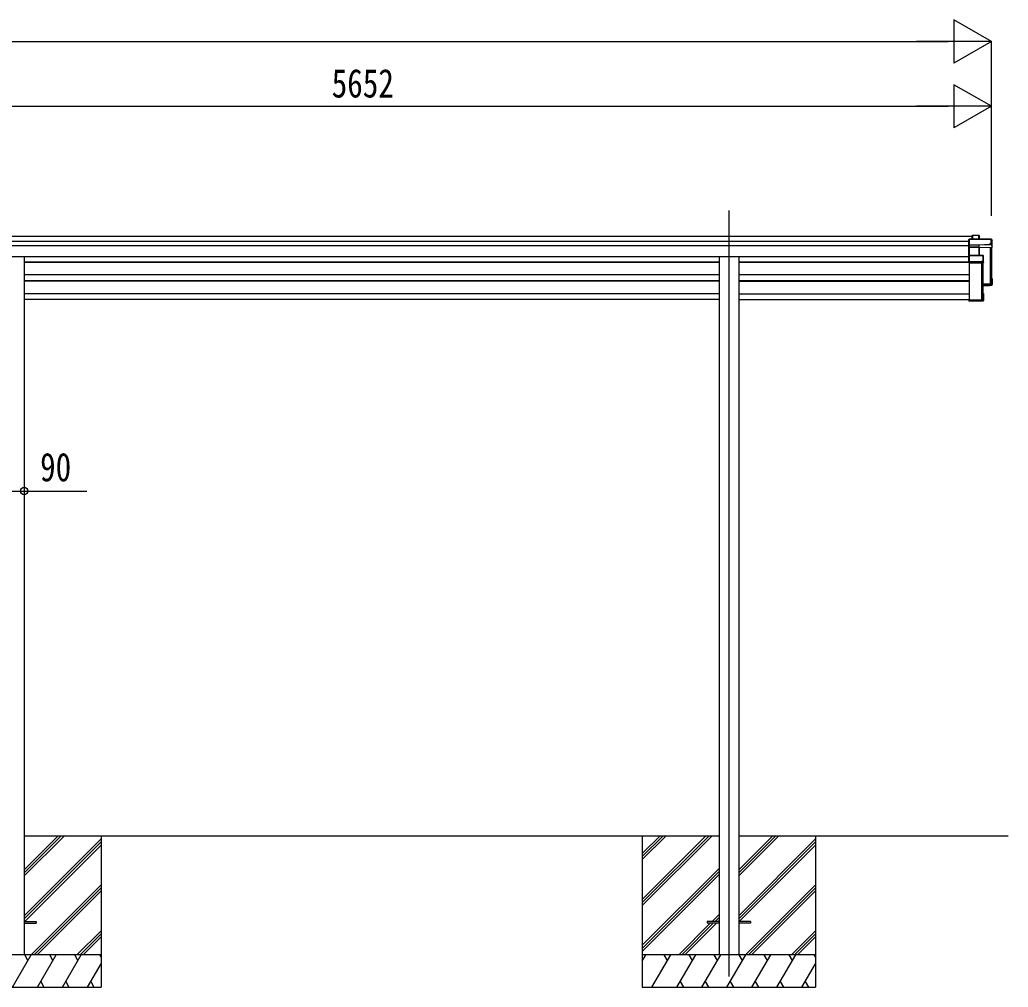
# Model space of a CAD drawing. Units: millimetres, scale not verified. Extents: x -16820 to 16820, y -11880 to 11880.
# Drawn here: x 2343 to 6909, y -8343 to -3872 of the extents above; entities that cross this region are included whole.
import ezdxf
from ezdxf.enums import TextEntityAlignment as Align

# ---------------------------------------------------------------- set-up
doc = ezdxf.new("R2010")
doc.units = ezdxf.units.MM
doc.header["$LTSCALE"] = 40
for name, color, linetype in [('0-3_YKK_12', 2, 'Continuous'), ('0-4_YKK_13', 4, 'Continuous'), ('0-5_YKK_A1', 4, 'Continuous'), ('0-6_YKK_D', 6, 'Continuous')]:
    doc.layers.add(name, color=color, linetype=linetype)
doc.styles.add('ＭＳ ゴシック', font='')
doc.styles.get('ＭＳ ゴシック').set_extended_font_data('MS Gothic')

msp = doc.modelspace()

# ---------------------------------------------------------------- linework, layer by layer
at = {"layer": '0-3_YKK_12'}
for p, q in [((5618.51, -4753.91), (5618.51, -5231.65)), ((5618.51, -5231.65), (5618.51, -8293.43))]:
    msp.add_line(p, q, dxfattribs=at)
at = {"layer": '0-4_YKK_13'}
for p, q in [((6742.61, -4869.42), (6743.47, -4868.48)), ((6742.61, -4886.17), (6742.61, -4869.42)), ((6743.47, -4886.17), (6743.47, -4868.48)), ((6743.61, -4868.37), (6773.17, -4868.37)), ((6773.17, -4868.82), (6773.17, -4868.37)), ((6773.6, -4868.62), (6775.36, -4871.61)), ((6773.67, -4868.87), (6773.67, -4886.17)), ((6775.42, -4871.85), (6773.67, -4868.87)), ((6775.42, -4886.17), (6775.42, -4871.85)), ((6727.47, -4886.29), (6726.61, -4887.22)), ((6726.61, -4912.64), (6726.61, -4887.22)), ((6727.48, -4913.36), (6726.61, -4912.64)), ((6726.61, -4922.15), (6726.61, -4912.64)), ((6727.75, -4923.09), (6726.61, -4922.15)), ((6726.61, -4962.95), (6726.61, -4922.15)), ((6727.61, -4886.62), (6727.61, -4913.01)), ((6829.64, -4886.62), (6727.61, -4886.62)), ((6727.61, -4913.01), (6774.1, -4913.01)), ((6727.61, -4913.55), (6727.61, -4922.9)), ((6774.11, -4913.55), (6727.61, -4913.55)), ((6727.61, -4922.9), (6773.64, -4922.9)), ((6727.61, -4923.45), (6727.61, -4961.93)), ((6727.77, -4886.17), (6829.64, -4886.17)), ((6773.64, -4922.9), (6773.64, -4923.45)), ((6774.1, -4913.01), (6822.11, -4910.92)), ((6822.11, -4911.46), (6774.11, -4913.55)), ((6774.11, -4913.55), (6774.11, -4913.55)), ((6774.11, -4922.92), (6774.11, -4913.55)), ((6774.14, -4923.53), (6774.14, -4961.93)), ((6775.01, -4925.83), (6774.14, -4923.53)), ((6774.62, -4923.04), (6775.51, -4925.41)), ((6775.03, -4961.93), (6775.03, -4925.72)), ((6775.51, -4925.41), (6834.55, -4922.84)), ((6822.11, -4910.92), (6822.11, -4911.46)), ((6829.64, -4886.62), (6829.64, -4886.17)), ((6829.64, -4908.5), (6829.64, -4886.62)), ((6830.07, -4886.42), (6834.49, -4893.96)), ((6830.14, -4908.55), (6830.6, -4909.34)), ((6830.6, -4912.34), (6830.6, -4909.34)), ((6830.6, -4912.34), (6834.55, -4922.84)), ((6834.55, -4922.84), (6834.55, -4894.21)), ((6727.48, -4962.05), (6726.61, -4962.95)), ((6726.61, -4989.92), (6726.61, -4962.95)), ((6727.61, -4961.93), (6792.07, -4961.93)), ((6727.61, -4962.38), (6727.61, -4990.28)), ((6792.07, -4961.93), (6792.07, -4962.38)), ((6792.36, -4962.02), (6794.33, -4963.43)), ((6794.53, -4995.64), (6794.53, -4963.83)), ((6727.48, -4990.64), (6726.61, -4989.92)), ((6726.61, -4995.3), (6726.61, -4989.92)), ((6726.61, -4995.3), (6726.61, -4995.3)), ((6727.61, -4996.14), (6726.61, -4995.3)), ((6727.61, -4990.28), (6784.54, -4990.28)), ((6727.61, -4990.83), (6727.61, -4996.14)), ((6784.54, -4990.83), (6727.61, -4990.83)), ((6727.61, -4996.14), (6794.03, -4996.14)), ((6784.54, -4987.77), (6792.07, -4987.77)), ((6784.54, -4990.28), (6784.54, -4987.77)), ((6784.54, -4990.28), (6784.54, -4990.83)), ((6784.54, -4992.08), (6784.54, -4990.83)), ((6792.53, -4992.08), (6784.54, -4992.08)), ((6794.03, -4996.14), (6792.53, -4992.08)), ((6792.57, -4987.82), (6793.03, -4988.61)), ((6793.03, -4991.58), (6793.03, -4988.61)), ((6793.03, -4991.58), (6794.53, -4995.64)), ((6790.61, -5096.83), (6832.11, -5095.02)), ((6833.61, -5096.45), (6790.61, -5098.32)), ((6822.11, -5101.14), (6790.61, -5102.51)), ((6822.11, -5101.14), (6794.53, -5102.34)), ((6830.6, -5100.44), (6822.11, -5100.81)), ((6822.11, -5100.81), (6822.11, -5101.14)), ((6827.76, -5091.74), (6827.76, -5095.21)), ((6830.6, -5100.44), (6834.55, -5097.45)), ((6830.61, -5068.34), (6834.09, -5068.34)), ((6830.61, -5068.45), (6834.41, -5068.45)), ((6830.61, -5069.21), (6833.61, -5069.21)), ((6830.61, -5073.26), (6832.11, -5070.7)), ((6830.61, -5070.7), (6832.11, -5070.7)), ((6832.11, -5095.02), (6832.11, -5070.7)), ((6833.61, -5069.21), (6834.43, -5068.48)), ((6833.61, -5069.21), (6833.61, -5096.45)), ((6834.55, -5097.45), (6834.55, -5068.81)), ((6794.03, -5137.94), (6790.61, -5137.94)), ((6790.61, -5138.78), (6793.59, -5138.78)), ((6792.09, -5140.28), (6790.61, -5140.28)), ((6792.09, -5168.21), (6792.09, -5140.28)), ((6794.53, -5170.25), (6794.53, -5138.44)), ((6726.61, -5163.39), (6728.61, -5163.39)), ((6726.61, -5163.39), (6726.61, -5163.84)), ((6726.61, -5163.84), (6726.61, -5169.71)), ((6726.61, -5163.84), (6728.61, -5163.84)), ((6793.59, -5169.71), (6726.61, -5169.71)), ((6727.61, -5170.74), (6726.61, -5169.71)), ((6727.48, -5172.02), (6726.61, -5171.13)), ((6727.61, -5170.74), (6794.03, -5170.74)), ((6727.61, -5172.15), (6727.61, -5170.74)), ((6784.54, -5172.15), (6727.61, -5172.15)), ((6784.54, -5172.15), (6727.61, -5172.15)), ((6728.61, -5163.84), (6728.61, -5163.39)), ((6728.61, -5163.84), (6728.61, -5168.21)), ((6728.61, -5168.21), (6792.09, -5168.21)), ((6784.54, -5171.82), (6784.54, -5172.15)), ((6792.53, -5171.82), (6784.54, -5171.82)), ((6784.54, -5172.15), (6784.54, -5172.15)), ((6790.19, -5167.47), (6790.19, -5168.21)), ((6794.03, -5170.74), (6792.53, -5171.82)), ((6794.33, -5170.65), (6792.82, -5171.72)), ((6794.4, -5170.59), (6793.59, -5169.71)), ((2363.51, -8038.93), (2418.51, -8038.93)), ((2363.51, -8047.93), (2418.51, -8047.93)), ((2418.51, -8038.93), (2418.51, -8047.93)), ((5518.51, -8038.93), (5518.51, -8047.93)), ((5573.51, -8038.93), (5518.51, -8038.93)), ((5573.51, -8047.93), (5518.51, -8047.93)), ((5718.51, -8038.93), (5663.51, -8038.93)), ((5718.51, -8047.93), (5663.51, -8047.93)), ((5718.51, -8038.93), (5718.51, -8047.93))]:
    msp.add_line(p, q, dxfattribs=at)
for points in [[(6773.17, -4886.17), (6773.17, -4868.82), (6743.82, -4868.82), (6743.82, -4886.17)], [(6773.64, -4961.93), (6773.64, -4923.45), (6727.61, -4923.45)], [(6774.11, -4922.92), (6774.11, -4922.93), (6774.11, -4922.93)], [(6822.11, -4910.92), (6822.11, -4908.5), (6829.64, -4908.5)], [(6830.6, -4912.34), (6822.11, -4912.71), (6822.11, -4911.46)], [(6834.55, -4894.21), (6830.14, -4886.67), (6830.14, -4908.55)], [(6792.07, -4987.77), (6792.07, -4962.38), (6727.61, -4962.38)], [(6794.53, -4963.83), (6792.57, -4962.43), (6792.57, -4987.82)], [(6790.61, -5099.36), (6834.55, -5097.45), (6834.55, -5097.45), (6833.61, -5096.45)], [(6794.4, -5138.06), (6793.59, -5138.78), (6793.59, -5169.71)], [(6726.61, -5169.71), (6726.61, -5169.71), (6726.61, -5171.13)]]:
    msp.add_lwpolyline(points, dxfattribs=at)
for centre, radius, start, end in [((6773.17, -4868.87), 0.5, 30.33313, 90), ((6773.29, -4870.22), 1.41, 74.15609, 94.61217), ((6773.18, -4868.87), 0.494, 359.98098, 30.32316), ((6774.51, -4923.41), 0.63, 129.50604, 184.71108), ((6774.64, -4923.54), 0.502, 92.80646, 179.3843), ((6829.64, -4886.67), 0.5, 30.33313, 90), ((6829.76, -4888.03), 1.41, 74.15609, 94.61217), ((6829.76, -4909.91), 1.41, 74.15609, 94.61217), ((6829.65, -4886.67), 0.494, 359.98098, 30.32316), ((6792.07, -4962.43), 0.5, 54.45407, 90), ((6792.18, -4963.79), 1.41, 74.15609, 94.61217), ((6792.07, -4962.43), 0.498, 0.1799, 54.43322), ((6792.18, -4989.18), 1.41, 74.15609, 94.61217)]:
    msp.add_arc(centre, radius, start, end, dxfattribs=at)
for centre, major_axis, ratio, start_param, end_param in [((6743.11, -4868.87), (-0.499, -0.499), 0.052408, 3.0892328, 3.8746309), ((6743.82, -4868.87), (-0.499, 0.499), 0.052408, 4.7647489, 5.550147), ((6774.95, -4871.9), (0.257, 0.444), 0.891995, 5.2871388, 6.0006), ((6727.11, -4886.67), (0.372, 0.372), 0.900404, 5.550147, 6.3355452), ((6727.82, -4886.67), (-0.372, 0.372), 0.900404, 5.4454273, 6.2308254), ((6727.11, -4913.06), (0.372, 0.372), 0.900404, 4.7952921, 5.550147), ((6727.11, -4913.06), (-0.498, 0.498), 0.083094, 3.2244958, 3.9793507), ((6728.11, -4923.4), (-0.498, 0.498), 0.083094, 0.0829031, 0.837758), ((6728.11, -4923.4), (0.372, 0.372), 0.900404, 1.6536995, 2.4085544), ((6773.64, -4923.07), (-1, 0), 0.165356, 4.2226982, 4.712389), ((6773.64, -4923.56), (-0.5, 0), 0.226184, 4.2102939, 4.712389), ((6773.64, -4923.58), (-0.5, -0.046), 0.224394, 3.1821146, 4.1897293), ((6774.1, -4913.06), (-0.011, 0.5), 0.002284, 3.307366, 4.8170591), ((6773.62, -4923.09), (-1, -0.045), 0.165035, 4.1904357, 4.1933299), ((6773.62, -4923.09), (-1, -0.045), 0.165035, 3.1952984, 4.1904357), ((6775.51, -4925.83), (-0.495, -0.086), 0.832908, 4.5579552, 6.0814725), ((6727.11, -4962.43), (0.5, 0.5), 0.02182, 6.2613687, 7.0162236), ((6727.11, -4962.43), (0.372, 0.372), 0.900404, 5.550147, 6.3050019), ((6794.06, -4963.85), (0.169, 0.473), 0.931403, 5.0793173, 5.862852), ((6727.11, -4990.34), (0.372, 0.372), 0.900404, 4.7952921, 5.550147), ((6727.11, -4990.34), (-0.498, 0.498), 0.083094, 3.2244958, 3.9793507), ((6792.53, -4991.58), (-0.479, 0.147), 0.993384, 1.8707271, 3.4377965), ((6794.06, -4995.72), (-0.498, -0.074), 0.830741, 1.394861, 2.1783957), ((6794.06, -4995.72), (0.289, 0.44), 0.847113, 4.5883003, 5.371835), ((6834.03, -5068.84), (-0.474, -0.272), 0.885613, 3.4570579, 4.242456), ((6834.08, -5068.77), (-0.491, 0.117), 0.873782, 4.1213673, 4.1933043), ((6834.08, -5068.76), (-0.257, 0.444), 0.891995, 4.1376391, 4.8511003), ((6794.06, -5138.36), (-0.498, 0.074), 0.830741, 4.1047896, 4.8883243), ((6794.06, -5138.36), (-0.289, 0.44), 0.847113, 4.052943, 4.8364777), ((6727.11, -5171.65), (-0.5, 0.5), 0.02182, 2.4085544, 3.1634093), ((6792.53, -5171.32), (-0.479, 0.147), 0.993384, 1.8707271, 2.4924516), ((6794.06, -5170.22), (0.255, 0.46), 0.938446, 3.6212269, 4.4047616), ((6794.06, -5170.22), (-0.169, 0.473), 0.931403, 3.561926, 4.3454607)]:
    msp.add_ellipse(centre, major_axis=major_axis, ratio=ratio, start_param=start_param, end_param=end_param, dxfattribs=at)
at = {"layer": '0-5_YKK_A1'}
for p, q in [((1186.01, -4872.22), (6742.61, -4872.22)), ((1186.01, -4895.1), (6726.61, -4895.1)), ((1186.01, -4915.25), (6726.61, -4915.25)), ((6825.49, -4923.24), (6825.49, -5093.88)), ((6828.6, -4923.1), (6828.6, -5090.91)), ((6829.11, -4923.08), (6829.11, -5093.58)), ((6830.61, -4923.01), (6830.61, -5093.58)), ((1186.01, -4966.46), (6726.61, -4966.46)), ((5573.31, -4966.46), (5573.31, -8193.43)), ((5663.71, -4966.46), (5663.71, -8193.43)), ((2363.71, -4992.37), (5573.31, -4992.37)), ((2363.73, -4990.78), (5573.33, -4990.78)), ((2432.46, -4990.78), (2432.46, -4992.37)), ((2440.61, -4990.78), (2440.61, -4992.37)), ((2612.46, -4990.78), (2612.46, -4992.37)), ((2620.61, -4990.78), (2620.61, -4992.37)), ((2792.46, -4990.78), (2792.46, -4992.37)), ((2800.61, -4990.78), (2800.61, -4992.37)), ((2972.46, -4990.78), (2972.46, -4992.37)), ((2980.61, -4990.78), (2980.61, -4992.37)), ((3152.46, -4990.78), (3152.46, -4992.37)), ((3160.61, -4990.78), (3160.61, -4992.37)), ((3332.46, -4990.78), (3332.46, -4992.37)), ((3340.61, -4990.78), (3340.61, -4992.37)), ((3512.46, -4990.78), (3512.46, -4992.37)), ((3520.61, -4990.78), (3520.61, -4992.37)), ((3692.46, -4990.78), (3692.46, -4992.37)), ((3700.61, -4990.78), (3700.61, -4992.37)), ((3872.46, -4990.78), (3872.46, -4992.37)), ((3880.61, -4990.78), (3880.61, -4992.37)), ((4052.46, -4990.78), (4052.46, -4992.37)), ((4060.61, -4990.78), (4060.61, -4992.37)), ((4232.46, -4990.78), (4232.46, -4992.37)), ((4240.61, -4990.78), (4240.61, -4992.37)), ((4412.46, -4990.78), (4412.46, -4992.37)), ((4420.61, -4990.78), (4420.61, -4992.37)), ((4592.46, -4990.78), (4592.46, -4992.37)), ((4600.61, -4990.78), (4600.61, -4992.37)), ((4772.46, -4990.78), (4772.46, -4992.37)), ((4780.61, -4990.78), (4780.61, -4992.37)), ((4952.46, -4990.78), (4952.46, -4992.37)), ((4960.61, -4990.78), (4960.61, -4992.37)), ((5132.46, -4990.78), (5132.46, -4992.37)), ((5140.61, -4990.78), (5140.61, -4992.37)), ((5312.46, -4990.78), (5312.46, -4992.37)), ((5320.61, -4990.78), (5320.61, -4992.37)), ((5492.46, -4990.78), (5492.46, -4992.37)), ((5500.61, -4990.78), (5500.61, -4992.37)), ((5663.71, -4992.37), (6726.61, -4992.37)), ((5663.73, -4990.78), (6726.61, -4990.78)), ((5672.46, -4990.78), (5672.46, -4992.37)), ((5680.61, -4990.78), (5680.61, -4992.37)), ((5852.46, -4990.78), (5852.46, -4992.37)), ((5860.61, -4990.78), (5860.61, -4992.37)), ((6032.46, -4990.78), (6032.46, -4992.37)), ((6040.61, -4990.78), (6040.61, -4992.37)), ((6212.46, -4990.78), (6212.46, -4992.37)), ((6220.61, -4990.78), (6220.61, -4992.37)), ((6392.46, -4990.78), (6392.46, -4992.37)), ((6400.61, -4990.78), (6400.61, -4992.37)), ((6572.46, -4990.78), (6572.46, -4992.37)), ((6580.61, -4990.78), (6580.61, -4992.37)), ((6729.11, -5167.47), (6729.11, -4996.14)), ((6785.49, -4996.14), (6785.49, -5167.47)), ((6789.11, -4996.14), (6789.11, -5167.18)), ((6790.61, -4996.14), (6790.61, -5167.18)), ((5573.31, -5051.15), (2363.7, -5050.93)), ((6729.11, -5051.15), (5663.71, -5051.15)), ((2363.7, -5077.39), (5573.31, -5077.39)), ((5573.31, -5080.1), (2363.71, -5080.1)), ((2432.46, -5077.39), (2432.46, -5080.1)), ((2440.61, -5077.39), (2440.61, -5080.1)), ((2612.46, -5077.39), (2612.46, -5080.1)), ((2620.61, -5077.39), (2620.61, -5080.1)), ((2792.46, -5077.39), (2792.46, -5080.1)), ((2800.61, -5077.39), (2800.61, -5080.1)), ((2972.46, -5077.39), (2972.46, -5080.1)), ((2980.61, -5077.39), (2980.61, -5080.1)), ((3152.46, -5077.39), (3152.46, -5080.1)), ((3160.61, -5077.39), (3160.61, -5080.1)), ((3332.46, -5077.39), (3332.46, -5080.1)), ((3340.61, -5077.39), (3340.61, -5080.1)), ((3512.46, -5077.39), (3512.46, -5080.1)), ((3520.61, -5077.39), (3520.61, -5080.1)), ((3692.46, -5077.39), (3692.46, -5080.1)), ((3700.61, -5077.39), (3700.61, -5080.1)), ((3872.46, -5077.39), (3872.46, -5080.1)), ((3880.61, -5077.39), (3880.61, -5080.1)), ((4052.46, -5077.39), (4052.46, -5080.1)), ((4060.61, -5077.39), (4060.61, -5080.1)), ((4232.46, -5077.39), (4232.46, -5080.1)), ((4240.61, -5077.39), (4240.61, -5080.1)), ((4412.46, -5077.39), (4412.46, -5080.1)), ((4420.61, -5077.39), (4420.61, -5080.1)), ((4592.46, -5077.39), (4592.46, -5080.1)), ((4600.61, -5077.39), (4600.61, -5080.1)), ((4772.46, -5077.39), (4772.46, -5080.1)), ((4780.61, -5077.39), (4780.61, -5080.1)), ((4952.46, -5077.39), (4952.46, -5080.1)), ((4960.61, -5077.39), (4960.61, -5080.1)), ((5132.46, -5077.39), (5132.46, -5080.1)), ((5140.61, -5077.39), (5140.61, -5080.1)), ((5312.46, -5077.39), (5312.46, -5080.1)), ((5320.61, -5077.39), (5320.61, -5080.1)), ((5492.46, -5077.39), (5492.46, -5080.1)), ((5500.61, -5077.39), (5500.61, -5080.1)), ((5663.71, -5077.39), (6729.11, -5077.39)), ((5663.71, -5080.1), (6729.11, -5080.1)), ((5672.46, -5077.39), (5672.46, -5080.1)), ((5680.61, -5077.39), (5680.61, -5080.1)), ((5852.46, -5077.39), (5852.46, -5080.1)), ((5860.61, -5077.39), (5860.61, -5080.1)), ((6032.46, -5077.39), (6032.46, -5080.1)), ((6040.61, -5077.39), (6040.61, -5080.1)), ((6212.46, -5077.39), (6212.46, -5080.1)), ((6220.61, -5077.39), (6220.61, -5080.1)), ((6392.46, -5077.39), (6392.46, -5080.1)), ((6400.61, -5077.39), (6400.61, -5080.1)), ((6572.46, -5077.39), (6572.46, -5080.1)), ((6580.61, -5077.39), (6580.61, -5080.1)), ((6825.49, -5093.88), (6790.61, -5093.88)), ((6825.49, -5093.88), (6790.61, -5093.88)), ((6828.6, -5090.91), (6825.7, -5093.79)), ((6830.31, -5093.88), (6829.41, -5093.88)), ((5573.31, -5138.67), (2363.71, -5138.67)), ((5663.71, -5138.67), (6729.11, -5138.67)), ((5573.31, -5164.74), (2363.71, -5164.76)), ((5663.71, -5164.75), (6726.61, -5164.76)), ((6728.61, -5164.75), (6729.11, -5164.75)), ((6785.49, -5167.47), (6729.11, -5167.47)), ((6788.6, -5164.5), (6785.7, -5167.39)), ((6790.31, -5167.47), (6789.41, -5167.47)), ((2363.51, -7829.06), (2549.14, -7643.43)), ((2363.51, -7814.92), (2535, -7643.43)), ((2363.51, -7800.77), (2520.86, -7643.43)), ((2363.51, -7643.43), (5573.51, -7643.43)), ((2363.51, -8012.9), (2718.51, -7657.91)), ((2718.51, -7643.43), (2718.51, -8343.43)), ((5218.51, -7643.43), (5218.51, -8343.43)), ((5218.51, -7937.4), (5512.49, -7643.43)), ((5218.51, -7951.55), (5526.63, -7643.43)), ((5218.51, -7965.69), (5540.78, -7643.43)), ((5218.51, -7725.27), (5300.36, -7643.43)), ((5218.51, -7739.41), (5314.5, -7643.43)), ((5218.51, -7753.56), (5328.64, -7643.43)), ((5663.51, -7829.06), (5849.14, -7643.43)), ((5663.51, -7814.92), (5835, -7643.43)), ((5663.51, -7800.77), (5820.86, -7643.43)), ((5663.51, -7643.43), (6908.55, -7643.43)), ((5663.51, -8012.9), (6018.51, -7657.91)), ((6018.51, -7643.43), (6018.51, -8343.43)), ((2363.51, -8027.05), (2718.51, -7672.05)), ((2365.77, -8038.93), (2718.51, -7686.19)), ((5663.51, -8027.05), (6018.51, -7672.05)), ((5665.77, -8038.93), (6018.51, -7686.19)), ((5218.51, -8149.54), (5573.51, -7794.54)), ((5218.51, -8163.68), (5573.51, -7808.68)), ((5218.51, -8177.82), (5573.51, -7822.82)), ((2395.12, -8193.43), (2718.51, -7870.04)), ((2409.26, -8193.43), (2718.51, -7884.18)), ((5695.12, -8193.43), (6018.51, -7870.04)), ((5709.26, -8193.43), (6018.51, -7884.18)), ((2423.41, -8193.43), (2718.51, -7898.32)), ((5723.41, -8193.43), (6018.51, -7898.32)), ((5541.25, -8038.93), (5573.51, -8006.67)), ((5555.4, -8038.93), (5573.51, -8020.81)), ((5569.54, -8038.93), (5573.51, -8034.95)), ((5386.75, -8193.43), (5532.25, -8047.93)), ((5400.9, -8193.43), (5546.4, -8047.93)), ((5415.04, -8193.43), (5560.54, -8047.93)), ((2607.25, -8193.43), (2718.51, -8082.17)), ((2621.39, -8193.43), (2718.51, -8096.31)), ((2635.54, -8193.43), (2718.51, -8110.45)), ((5907.25, -8193.43), (6018.51, -8082.17)), ((5921.39, -8193.43), (6018.51, -8096.31)), ((5935.54, -8193.43), (6018.51, -8110.45)), ((2718.51, -8193.43), (1918.51, -8193.43)), ((2309.47, -8343.43), (2396.07, -8193.43)), ((2381.07, -8219.41), (2366.07, -8193.43)), ((2424.94, -8343.43), (2511.54, -8193.43)), ((2496.54, -8219.41), (2481.54, -8193.43)), ((2540.41, -8343.43), (2627.01, -8193.43)), ((2612.01, -8219.41), (2597.01, -8193.43)), ((2718.51, -8203.87), (2712.48, -8193.43)), ((6018.51, -8193.43), (5218.51, -8193.43)), ((5218.51, -8222.37), (5235.22, -8193.43)), ((5220.22, -8219.41), (5218.51, -8216.45)), ((5263.06, -8343.43), (5349.66, -8193.43)), ((5334.66, -8219.41), (5319.66, -8193.43)), ((5378.53, -8343.43), (5465.13, -8193.43)), ((5450.13, -8219.41), (5435.13, -8193.43)), ((5494, -8343.43), (5580.6, -8193.43)), ((5565.6, -8219.41), (5550.6, -8193.43)), ((5609.47, -8343.43), (5696.07, -8193.43)), ((5681.07, -8219.41), (5666.07, -8193.43)), ((5724.94, -8343.43), (5811.54, -8193.43)), ((5796.54, -8219.41), (5781.54, -8193.43)), ((5840.41, -8343.43), (5927.01, -8193.43)), ((5912.01, -8219.41), (5897.01, -8193.43)), ((6018.51, -8203.87), (6012.48, -8193.43)), ((2655.88, -8343.43), (2718.51, -8234.94)), ((5955.88, -8343.43), (6018.51, -8234.94)), ((1918.51, -8343.43), (2718.51, -8343.43)), ((2439.94, -8317.45), (2454.94, -8343.43)), ((2555.41, -8317.45), (2570.41, -8343.43)), ((2670.88, -8317.45), (2685.88, -8343.43)), ((5218.51, -8343.43), (6018.51, -8343.43)), ((5393.53, -8317.45), (5408.53, -8343.43)), ((5509, -8317.45), (5524, -8343.43)), ((5624.47, -8317.45), (5639.47, -8343.43)), ((5739.94, -8317.45), (5754.94, -8343.43)), ((5855.41, -8317.45), (5870.41, -8343.43)), ((5970.88, -8317.45), (5985.88, -8343.43))]:
    msp.add_line(p, q, dxfattribs=at)
msp.add_lwpolyline([(2363.71, -4966.46), (2363.51, -7468.43), (2363.51, -8193.43)], dxfattribs=at)
for centre, radius, start, end in [((6825.49, -5093.58), 0.301, 269.97302, 314.80486), ((6828.81, -5091.12), 0.3, 0.29363, 134.92849), ((6829.41, -5093.58), 0.299, 180.1578, 270.15693), ((6830.31, -5093.58), 0.299, 269.84307, 359.8422), ((6785.49, -5167.17), 0.301, 269.97302, 314.80486), ((6788.81, -5164.72), 0.3, 0.29363, 134.92849), ((6789.41, -5167.18), 0.299, 180.1578, 270.15693), ((6790.31, -5167.18), 0.299, 269.84307, 359.8422)]:
    msp.add_arc(centre, radius, start, end, dxfattribs=at)
at = {"layer": '0-6_YKK_D'}
for p, q in [((6830.51, -3972.22), (6657.31, -3872.22)), ((6657.31, -3872.22), (6657.31, -4072.22)), ((6830.51, -4776.83), (6830.51, -3971.22)), ((-4273.59, -3972.22), (6630.51, -3972.22)), ((6830.51, -3972.22), (6484.1, -3972.22)), ((6830.51, -3972.22), (6657.31, -4072.22)), ((6830.51, -4272.22), (6657.31, -4172.22)), ((6657.31, -4172.22), (6657.31, -4372.22)), ((1378.51, -4272.22), (6630.51, -4272.22)), ((6830.51, -4272.22), (6484.1, -4272.22)), ((6830.51, -4272.22), (6657.31, -4372.22)), ((6830.51, -4777.83), (6830.51, -4271.22))]:
    msp.add_line(p, q, dxfattribs=at)
msp.add_lwpolyline([(2273.31, -6050.2), (2363.71, -6050.2), (2653.58, -6050.2)], dxfattribs=at)
msp.add_circle((2363.71, -6050.2), 17, dxfattribs=at)

# ---------------------------------------------------------------- texts
at = {"layer": '0-6_YKK_D', "style": 'ＭＳ ゴシック', "width": 0.8}
for s, p in [('5652', (3783.71, -4271.22)), ('90', (2437.04, -6044.86))]:
    msp.add_text(s, height=132, dxfattribs=at).set_placement(p, align=Align.BOTTOM_LEFT)

doc.saveas('drawing.dxf')
